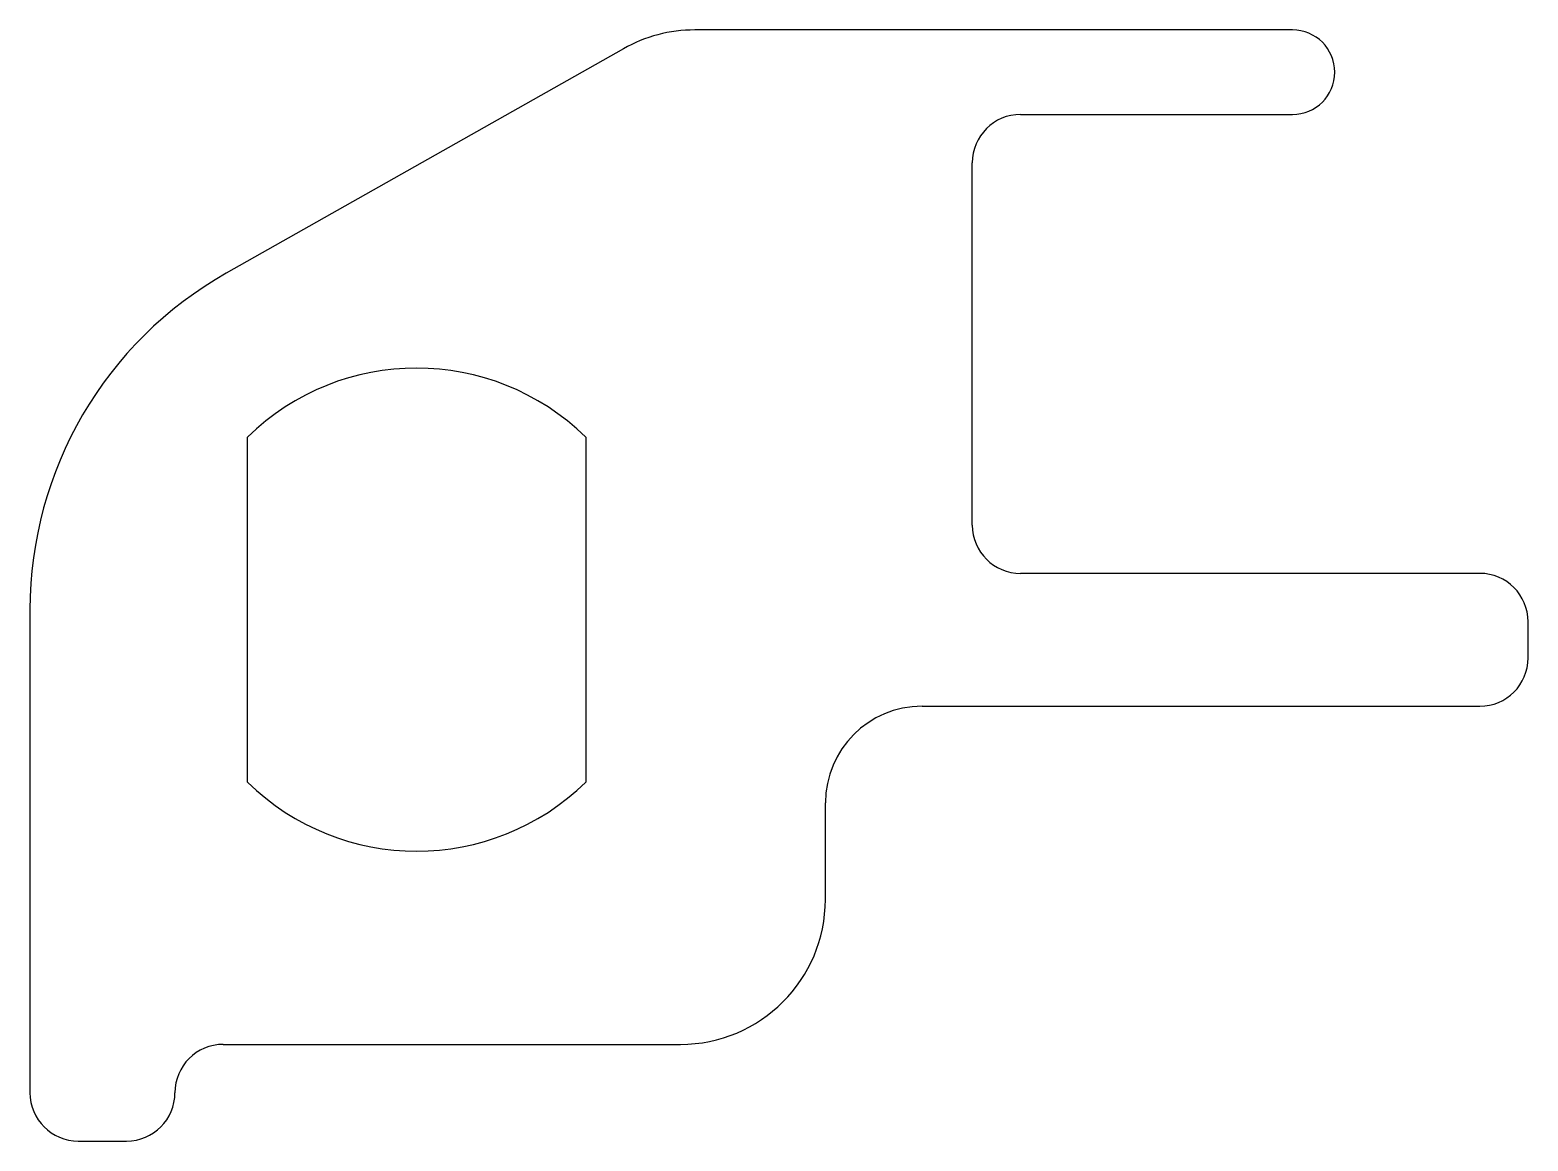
# Model space of a CAD drawing. Extents: x 602.7 to 633.7, y 675.2 to 698.2.
import ezdxf

# ---------------------------------------------------------------- set-up
doc = ezdxf.new("R2010")
doc.units = 0
doc.layers.get('0').update_dxf_attribs({"linetype": 'CONTINUOUS'})

msp = doc.modelspace()

# ---------------------------------------------------------------- linework, layer by layer
for p, q in [((628.875, 698.216), (616.507, 698.216)), ((615.03, 697.827), (606.812, 693.179)), ((623.25, 696.466), (628.875, 696.466)), ((622.25, 687.966), (622.25, 695.466)), ((607.25, 682.645), (607.25, 689.786)), ((614.25, 689.786), (614.25, 682.645)), ((632.75, 686.966), (623.25, 686.966)), ((602.75, 686.216), (602.75, 676.216)), ((633.75, 685.216), (633.75, 685.966)), ((621.21, 684.216), (632.75, 684.216)), ((619.21, 680.216), (619.21, 682.216)), ((606.75, 677.216), (616.21, 677.216)), ((603.75, 675.216), (604.75, 675.216))]:
    msp.add_line(p, q)
for centre, radius, start, end in [((616.507, 695.216), 3, 90, 119.4896), ((628.875, 697.341), 0.875, 270, 90), ((623.25, 695.466), 1, 90, 180), ((610.75, 686.216), 8, 119.4896, 180), ((610.75, 686.216), 5, 45.573, 134.427), ((623.25, 687.966), 1, 180, 270), ((632.75, 685.966), 1, 0, 90), ((632.75, 685.216), 1, 270, 0), ((621.21, 682.216), 2, 90, 180), ((610.75, 686.216), 5, 225.573, 314.427), ((616.21, 680.216), 3, 270, 0), ((606.75, 676.216), 1, 90, 180), ((603.75, 676.216), 1, 180, 270), ((604.75, 676.216), 1, 270, 0)]:
    msp.add_arc(centre, radius, start, end)

doc.saveas('drawing.dxf')
